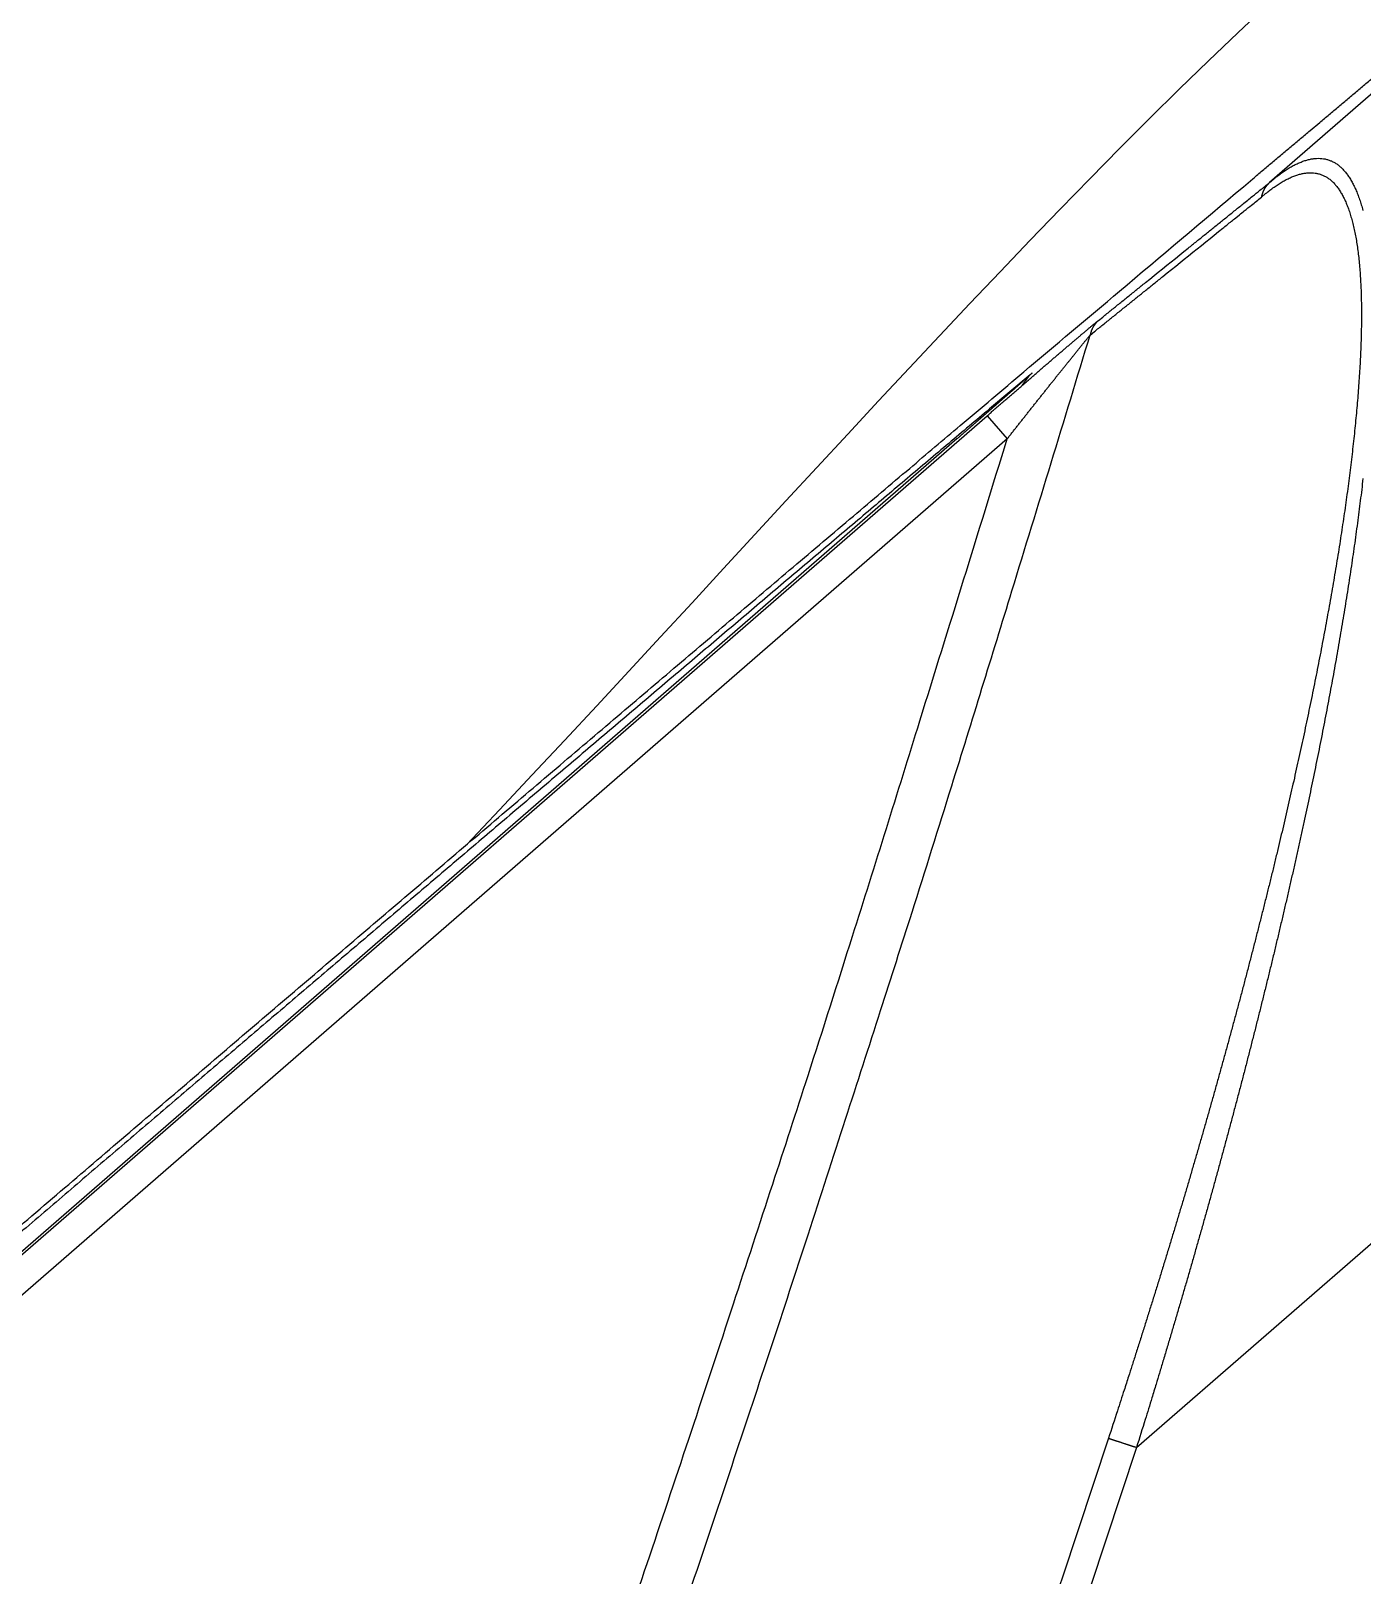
# Model space of a CAD drawing. Extents: x 527 to 614, y 487 to 635.
# Drawn here: x 604.182 to 604.834, y 522.653 to 523.41 of the extents above; entities that cross this region are included whole.
import ezdxf

# ---------------------------------------------------------------- set-up
doc = ezdxf.new("R2010")
doc.units = 0
doc.header["$MEASUREMENT"] = 0
doc.layers.add('1', color=4, linetype='Continuous')
doc.layers.add('204', color=7, linetype='Continuous')

# ---------------------------------------------------------------- blocks, each defined once
blk = doc.blocks.new('55')
at = {"layer": '204', "color": 4, "linetype": 'Continuous'}
for p, q in [((2.337779, 3.394457), (2.187928, 3.264193)), ((-0.526078, 0.91095), (2.049541, 3.149901)), ((2.049541, 3.149901), (2.05938, 3.138582)), ((2.05938, 3.138582), (-0.516238, 0.899631)), ((2.034707, 3.138515), (-0.487342, 0.946132)), ((2.12273, 2.644387), (2.372429, 2.861447))]:
    blk.add_line(p, q, dxfattribs=at)
for points in [[(2.175073, 3.262129), (2.179741, 3.266056, 0.0000146), (2.184412, 3.269985, 0.0000159), (2.189085, 3.273917, 0.0000146), (2.19376, 3.27785, 0.00001), (2.198435, 3.281784, 0.0000067), (2.203109, 3.285717, 0.0000037), (2.207781, 3.289648, 0.0000009), (2.212449, 3.293576, -0.0000025), (2.217112, 3.2975, -0.0000054), (2.22177, 3.30142, -0.0000086), (2.226421, 3.305333, -0.0000117), (2.231063, 3.309238, -0.0000154), (2.235693, 3.313133, -0.000018), (2.240318, 3.317023, -0.0000201), (2.244948, 3.320916, -0.0000218), (2.249588, 3.324817, -0.0000238), (2.254242, 3.328729, -0.0000262), (2.258906, 3.332648, -0.0000298), (2.263575, 3.33657, -0.0000328), (2.268245, 3.340493, -0.000036), (2.272914, 3.344413, -0.0000391), (2.277578, 3.348328, -0.0000426), (2.282234, 3.352235, -0.0000459)], [(2.183873, 3.256981), (2.185968, 3.258748, -0.0076265), (2.188037, 3.260385, -0.0081793), (2.190078, 3.261887, -0.0089231), (2.19209, 3.263257, -0.0098878), (2.194071, 3.264484, -0.0109713), (2.196021, 3.265573, -0.0121426), (2.197935, 3.266514, -0.0134992), (2.199815, 3.26731, -0.0150112), (2.201657, 3.267952, -0.0167075), (2.20346, 3.268444, -0.0185181), (2.205222, 3.268777, -0.0204555), (2.206943, 3.268953, -0.0223955), (2.20862, 3.268963, -0.0242482), (2.210252, 3.268812, -0.0258536), (2.211836, 3.268489, -0.0270334), (2.213372, 3.267998, -0.0276736), (2.214858, 3.26733, -0.0276434), (2.216291, 3.266488, -0.027237), (2.217666, 3.265464, -0.0257503), (2.218982, 3.264269, -0.0235624), (2.220239, 3.262897, -0.0212875), (2.221437, 3.261359, -0.0191265), (2.222574, 3.259652, -0.0170753), (2.223654, 3.257785, -0.01527), (2.224672, 3.255755, -0.0136279), (2.225632, 3.253571, -0.0122229), (2.22653, 3.25123, -0.0109657), (2.22737, 3.248742, -0.0099024), (2.228149, 3.246103, -0.0089552), (2.228868, 3.243323, -0.0081564), (2.229526, 3.240399, -0.0074379), (2.230125, 3.23734, -0.0068259), (2.230662, 3.234143, -0.0062888), (2.231139, 3.230817, -0.0058468), (2.231554, 3.22736, -0.0053552), (2.231911, 3.223781, -0.0048371), (2.232209, 3.220083, -0.0044173), (2.232452, 3.216274, -0.0040694), (2.232639, 3.212355, -0.0037642), (2.232774, 3.208335, -0.0034908), (2.232854, 3.204213, -0.00325), (2.232885, 3.2, -0.0030318), (2.232864, 3.195695, -0.0028395), (2.232796, 3.191307, -0.0026634), (2.232679, 3.186837, -0.0025082), (2.232516, 3.182293, -0.0023648), (2.232307, 3.177677, -0.0022385), (2.232055, 3.172996, -0.0021205), (2.231759, 3.168252, -0.0020173), (2.231422, 3.163452, -0.0019209), (2.231044, 3.1586, -0.0018347), (2.230627, 3.1537, -0.0017492), (2.230171, 3.148753, -0.0016678), (2.229679, 3.143757, -0.0015749), (2.229149, 3.138705, -0.0015014), (2.228584, 3.133602, -0.0014461), (2.227983, 3.12845, -0.0013931), (2.227348, 3.123252, -0.0013374), (2.226679, 3.118009, -0.0012879), (2.225978, 3.112725, -0.0012405), (2.225244, 3.107399, -0.0011975), (2.22448, 3.102037, -0.0011546), (2.223685, 3.096639, -0.0011164), (2.222862, 3.091209, -0.0010784), (2.222009, 3.085747, -0.0010442), (2.221129, 3.080257, -0.0010095), (2.220222, 3.074739, -0.0009799), (2.219289, 3.069199, -0.0009515), (2.218331, 3.063636, -0.0009215), (2.217349, 3.058053, -0.000885), (2.216342, 3.052452, -0.000856), (2.215313, 3.046832, -0.0008288), (2.214261, 3.041193, -0.0008092), (2.213188, 3.035537, -0.0007945), (2.212092, 3.029864, -0.0007797), (2.210975, 3.024175, -0.0007629), (2.209837, 3.01847, -0.000748), (2.208678, 3.01275, -0.0007328), (2.207498, 3.007015, -0.000719), (2.206299, 3.001268, -0.0007044), (2.20508, 2.995507, -0.0006912), (2.203843, 2.989734, -0.0006774), (2.202586, 2.983949, -0.000665), (2.20131, 2.978153, -0.0006518), (2.200017, 2.972346, -0.00064), (2.198706, 2.966531, -0.0006275), (2.197377, 2.960706, -0.0006163), (2.196032, 2.954872, -0.0006044), (2.19467, 2.949031, -0.0005937), (2.193292, 2.943183, -0.0005824), (2.191897, 2.937329, -0.0005723), (2.190488, 2.931469, -0.0005614), (2.189063, 2.925604, -0.0005518), (2.187624, 2.919734, -0.0005414), (2.18617, 2.913861, -0.0005323), (2.184702, 2.907984, -0.0005223), (2.183221, 2.902105, -0.0005136), (2.181726, 2.896225, -0.0005041), (2.180218, 2.890343, -0.0004958), (2.178698, 2.884461, -0.0004866), (2.177166, 2.878579, -0.0004787), (2.175622, 2.872698, -0.0004702), (2.174067, 2.866818, -0.0004623), (2.172501, 2.860941, -0.0004533), (2.170924, 2.855066, -0.0004476), (2.169336, 2.849193, -0.0004434), (2.167736, 2.843319, -0.0004399), (2.166125, 2.837443, -0.0004369), (2.164503, 2.831566, -0.0004339), (2.16287, 2.825688, -0.0004304), (2.161225, 2.819809, -0.0004273), (2.159569, 2.813929, -0.000424), (2.157902, 2.808048, -0.000421), (2.156224, 2.802166, -0.0004176), (2.154535, 2.796283, -0.0004146), (2.152835, 2.790399, -0.0004113), (2.151124, 2.784514, -0.0004083), (2.149403, 2.778628, -0.000405), (2.147671, 2.772741, -0.000402), (2.145928, 2.766853, -0.0003988), (2.144175, 2.760964, -0.0003958), (2.142411, 2.755074, -0.0003923), (2.140637, 2.749183, -0.0003896), (2.138853, 2.743291, -0.0003871), (2.137058, 2.737397, -0.0003832), (2.135254, 2.731505, -0.0003778), (2.13344, 2.725613, -0.000378), (2.131614, 2.719715, -0.0003821), (2.129776, 2.713807, -0.0003688), (2.127935, 2.707922, -0.0003423), (2.126096, 2.702071, -0.0003737), (2.124216, 2.696125, -0.0004394), (2.122282, 2.690039, -0.000333), (2.120459, 2.684325, -0.0001186), (2.118807, 2.679159, -0.0004607), (2.116664, 2.672522, -0.0007798), (2.113336, 2.662298, -0.0003799), (2.108961, 2.648908, -0.0002017)], [(2.187921, 3.264197), (2.190003, 3.26595, -0.0077855), (2.192058, 3.267573, -0.0083526), (2.194088, 3.269061, -0.0091095), (2.19609, 3.270415, -0.010081), (2.198062, 3.271628, -0.0111682), (2.200004, 3.272701, -0.0123366), (2.201914, 3.273627, -0.0136811), (2.203791, 3.27441, -0.0151656), (2.205632, 3.275039, -0.0168152), (2.207437, 3.275519, -0.0185549), (2.209203, 3.27584, -0.0203911), (2.210932, 3.276006, -0.0222001), (2.212618, 3.276008, -0.0238927), (2.214264, 3.27585, -0.0253244), (2.215864, 3.275523, -0.0263357), (2.217421, 3.27503, -0.0268389), (2.218932, 3.274361, -0.026721), (2.220393, 3.273522, -0.0262767), (2.221799, 3.272504, -0.0248696), (2.223152, 3.271315, -0.0228375), (2.224449, 3.269954, -0.0207171), (2.225691, 3.268428, -0.018694), (2.226876, 3.266735, -0.0167599), (2.228006, 3.264883, -0.0150483), (2.229079, 3.262868, -0.013479), (2.230098, 3.260701, -0.012129), (2.231058, 3.258378, -0.0109124), (2.231963, 3.255907, -0.0098787), (2.23281, 3.253285, -0.008952), (2.233602, 3.250521, -0.0081677)], [(2.233634, 3.119132, -0.0012694), (2.233002, 3.113729, -0.0012254), (2.232339, 3.108286, -0.0011818), (2.231645, 3.102804, -0.0011427), (2.230922, 3.097286, -0.0011041), (2.230169, 3.091734, -0.0010692), (2.229388, 3.086151, -0.001034), (2.228579, 3.080537, -0.0010038), (2.227744, 3.074897, -0.0009749), (2.226882, 3.069232, -0.0009445), (2.225995, 3.063544, -0.0009078), (2.225084, 3.057834, -0.0008784), (2.22415, 3.052104, -0.0008507), (2.223191, 3.046354, -0.0008305), (2.22221, 3.040584, -0.000815), (2.221207, 3.034795, -0.0007995), (2.220181, 3.028988, -0.0007822), (2.219133, 3.023163, -0.0007667), (2.218065, 3.017322, -0.000751), (2.216975, 3.011465, -0.0007366), (2.215864, 3.005593, -0.0007215), (2.214733, 2.999706, -0.0007079), (2.213583, 2.993805, -0.0006937), (2.212412, 2.987891, -0.0006808), (2.211223, 2.981965, -0.0006673), (2.210014, 2.976027, -0.0006552), (2.208788, 2.970079, -0.0006424), (2.207543, 2.964119, -0.0006309), (2.206281, 2.958151, -0.0006187), (2.205001, 2.952173, -0.0006078), (2.203705, 2.946188, -0.0005962), (2.202392, 2.940195, -0.0005859), (2.201063, 2.934195, -0.0005748), (2.199718, 2.928189, -0.000565), (2.198358, 2.922178, -0.0005545), (2.196982, 2.916163, -0.0005452), (2.195592, 2.910144, -0.0005352), (2.194188, 2.904121, -0.0005263), (2.19277, 2.898097, -0.0005168), (2.191338, 2.89207, -0.0005083), (2.189894, 2.886043, -0.0004992), (2.188436, 2.880015, -0.0004912), (2.186966, 2.873988, -0.0004826), (2.185484, 2.867961, -0.0004748), (2.183991, 2.861937, -0.0004658), (2.182486, 2.855916, -0.0004598), (2.18097, 2.849895, -0.0004547), (2.179441, 2.843873, -0.0004508), (2.177901, 2.837849, -0.0004477), (2.176349, 2.831823, -0.0004447), (2.174785, 2.825796, -0.0004411), (2.173209, 2.819768, -0.0004378), (2.171621, 2.813738, -0.0004344), (2.170022, 2.807707, -0.0004313), (2.168411, 2.801675, -0.0004278), (2.166789, 2.795641, -0.0004247), (2.165156, 2.789606, -0.0004213), (2.163511, 2.783569, -0.0004182), (2.161855, 2.777531, -0.0004148), (2.160188, 2.771492, -0.0004117), (2.15851, 2.765451, -0.0004084), (2.15682, 2.759409, -0.0004053), (2.15512, 2.753366, -0.0004018), (2.153409, 2.747322, -0.000399), (2.151687, 2.741276, -0.0003963), (2.149955, 2.735229, -0.0003924), (2.148212, 2.729182, -0.0003868), (2.146459, 2.723136, -0.0003871), (2.144694, 2.717083, -0.0003912), (2.142915, 2.711019, -0.0003776), (2.141134, 2.704979, -0.0003504), (2.139354, 2.698974, -0.0003826), (2.137534, 2.692871, -0.0004499), (2.135659, 2.686624, -0.0003409), (2.133893, 2.680758, -0.0001214), (2.132291, 2.675455, -0.0004717), (2.130212, 2.668642, -0.0007984), (2.126981, 2.658145, -0.0003889), (2.122733, 2.644398, -0.0002065)], [(1.523034, 2.707649, -0.0000832), (1.555471, 2.735449, -0.0000843), (1.587689, 2.763044, -0.0000854), (1.619672, 2.790418, -0.0000867), (1.651424, 2.817575, -0.0000879), (1.682927, 2.844499, -0.0000893), (1.714187, 2.871197, -0.0000909), (1.745189, 2.897654, -0.0000923), (1.775927, 2.923866, -0.0000934), (1.80638, 2.949815, -0.000096), (1.836591, 2.975537, -0.0000998), (1.866554, 3.001028, -0.000099), (1.896128, 3.026167, -0.0000943), (1.925241, 3.050895, -0.0001063), (1.954484, 3.07571, -0.0001301), (1.984038, 3.100763, -0.0001014), (2.011609, 3.124122, -0.0000349), (2.036386, 3.145103, -0.0001475), (2.06745, 3.171359, -0.0002674), (2.114306, 3.210895, -0.0001367), (2.175073, 3.262129, -0.0000739)], [(2.104055, 3.19659), (2.106149, 3.198278, -0.0000023), (2.108244, 3.199966, -0.0000024), (2.110338, 3.201655, -0.0000023), (2.112432, 3.203343, -0.0000021), (2.114527, 3.205031, -0.0000019), (2.116621, 3.20672, -0.0000017), (2.118716, 3.208408, -0.0000016), (2.12081, 3.210096, -0.0000014), (2.122905, 3.211785, -0.0000012), (2.125, 3.213473, -0.000001), (2.127095, 3.215162, -0.0000008), (2.12919, 3.216851, -0.0000006), (2.131285, 3.21854, -0.0000005), (2.13338, 3.220228, -0.0000003), (2.135476, 3.221917, -0.0000001), (2.137571, 3.223606, 0.0000001), (2.139667, 3.225296, 0.0000003), (2.141762, 3.226985, 0.0000005), (2.143858, 3.228674, 0.0000006), (2.145955, 3.230364, 0.0000008), (2.148051, 3.232054, 0.000001), (2.150147, 3.233744, 0.0000012), (2.152244, 3.235434, 0.0000013), (2.154341, 3.237124, 0.0000015), (2.156438, 3.238814, 0.0000017), (2.158535, 3.240505, 0.0000019), (2.160631, 3.242195, 0.0000021), (2.16273, 3.243887, 0.0000023), (2.164832, 3.245581, 0.0000024), (2.166926, 3.247269, 0.0000024), (2.169008, 3.248947, 0.0000029), (2.171123, 3.250653, 0.0000038), (2.173288, 3.252398, 0.0000029), (2.175321, 3.254037, 0.0000007), (2.177159, 3.255519, 0.0000047), (2.17952, 3.257423, 0.0000088), (2.183157, 3.260356, 0.0000043), (2.187921, 3.264197, 0.0000023)], [(2.187921, 3.264197), (2.187766, 3.264059, 0.004362), (2.187613, 3.263918, 0.0043715), (2.187463, 3.263775, 0.0043626), (2.187315, 3.263629, 0.0043374), (2.18717, 3.26348, 0.0043193), (2.187027, 3.263329, 0.0043032), (2.186887, 3.263175, 0.004288), (2.186749, 3.263019, 0.0042712), (2.186614, 3.26286, 0.0042564), (2.186482, 3.262699, 0.0042412), (2.186352, 3.262536, 0.0042275), (2.186225, 3.262371, 0.0042136), (2.186101, 3.262203, 0.004201), (2.18598, 3.262033, 0.0041885), (2.185861, 3.26186, 0.004177), (2.185745, 3.261686, 0.004166), (2.185632, 3.26151, 0.0041557), (2.185522, 3.261331, 0.0041459), (2.185415, 3.261151, 0.0041371), (2.18531, 3.260969, 0.0041297), (2.185209, 3.260784, 0.0041211), (2.185111, 3.260598, 0.0041125), (2.185015, 3.26041, 0.004109), (2.184923, 3.260221, 0.0041114), (2.184833, 3.260029, 0.0040959), (2.184747, 3.259836, 0.0040672), (2.184664, 3.259642, 0.0040989), (2.184583, 3.259445, 0.0041809), (2.184506, 3.259247, 0.004058), (2.184432, 3.259048, 0.0037855), (2.184362, 3.258849, 0.0041816), (2.184294, 3.258645, 0.0049938), (2.184229, 3.258435, 0.0037792), (2.184169, 3.258236, 0.001272), (2.184117, 3.258057, 0.0053531), (2.184057, 3.257823, 0.0092288), (2.183975, 3.257459, 0.0044922), (2.183873, 3.256981, 0.0023691)], [(2.100007, 3.189461), (2.102103, 3.191149, 0.0000028), (2.104199, 3.192836, 0.0000029), (2.106296, 3.194524, 0.0000028), (2.108392, 3.196211, 0.0000026), (2.110488, 3.197899, 0.0000025), (2.112585, 3.199586, 0.0000023), (2.114681, 3.201274, 0.0000022), (2.116778, 3.202962, 0.0000021), (2.118874, 3.204649, 0.000002), (2.12097, 3.206337, 0.0000018), (2.123067, 3.208025, 0.0000017), (2.125163, 3.209713, 0.0000015), (2.12726, 3.211401, 0.0000014), (2.129356, 3.213089, 0.0000013), (2.131453, 3.214777, 0.0000012), (2.133549, 3.216465, 0.000001), (2.135646, 3.218153, 0.0000009), (2.137743, 3.219841, 0.0000007), (2.139839, 3.221529, 0.0000006), (2.141936, 3.223217, 0.0000005), (2.144033, 3.224905, 0.0000003), (2.146129, 3.226593, 0.0000002), (2.148226, 3.228281, 0.0000001), (2.150323, 3.22997, -0.0000001), (2.15242, 3.231658, -0.0000002), (2.154516, 3.233346, -0.0000003), (2.156612, 3.235033, -0.0000005), (2.15871, 3.236722, -0.0000006), (2.160811, 3.238414, -0.0000007), (2.162903, 3.240099, -0.0000008), (2.164984, 3.241774, -0.000001), (2.167097, 3.243475, -0.0000015), (2.16926, 3.245217, -0.0000011), (2.171291, 3.246852, -0.0000002), (2.173127, 3.24833, -0.000002), (2.175485, 3.250228, -0.0000041), (2.179117, 3.253152, -0.000002), (2.183873, 3.256981, -0.0000011)], [(2.049538, 3.149904), (2.050304, 3.15057, -0.0000264), (2.051071, 3.151236, -0.0000263), (2.051838, 3.151902, -0.0000264), (2.052605, 3.152567, -0.0000269), (2.053371, 3.153233, -0.0000273), (2.054138, 3.153898, -0.0000277), (2.054905, 3.154563, -0.0000281), (2.055671, 3.155228, -0.0000285), (2.056438, 3.155892, -0.0000289), (2.057203, 3.156556, -0.0000293), (2.057969, 3.15722, -0.0000297), (2.058734, 3.157883, -0.0000302), (2.059499, 3.158545, -0.0000306), (2.060263, 3.159207, -0.000031), (2.061027, 3.159868, -0.0000315), (2.06179, 3.160528, -0.000032), (2.062552, 3.161188, -0.0000324), (2.063314, 3.161847, -0.0000329), (2.064074, 3.162505, -0.0000334), (2.064834, 3.163162, -0.0000339), (2.065593, 3.163818, -0.0000344), (2.066351, 3.164473, -0.0000349), (2.067108, 3.165126, -0.0000354), (2.067863, 3.165779, -0.000036), (2.068618, 3.166431, -0.0000365), (2.069371, 3.167081, -0.0000371), (2.070123, 3.16773, -0.0000376), (2.070874, 3.168377, -0.0000382), (2.071624, 3.169024, -0.0000388), (2.072371, 3.169668, -0.0000394), (2.073118, 3.170312, -0.00004), (2.073863, 3.170953, -0.0000407), (2.074606, 3.171593, -0.0000413), (2.075347, 3.172232, -0.000042), (2.076087, 3.172868, -0.0000427), (2.076825, 3.173503, -0.0000434), (2.077561, 3.174136, -0.0000441), (2.078296, 3.174768, -0.0000448), (2.079028, 3.175397, -0.0000455), (2.079758, 3.176024, -0.0000463), (2.080486, 3.176649, -0.0000471), (2.081212, 3.177273, -0.0000478), (2.081936, 3.177894, -0.0000495), (2.082657, 3.178512, -0.0000524), (2.083376, 3.179128, -0.0000552), (2.084091, 3.179741, -0.0000584), (2.084803, 3.180351, -0.0000616), (2.085511, 3.180958, -0.0000652), (2.086216, 3.18156, -0.0000684), (2.086916, 3.182159, -0.0000718), (2.087611, 3.182753, -0.0000745), (2.088301, 3.183343, -0.000077), (2.088987, 3.183928, -0.0000795), (2.089667, 3.184508, -0.0000824), (2.090342, 3.185083, -0.0000853), (2.091012, 3.185654, -0.0000885), (2.091675, 3.186219, -0.0000916), (2.092333, 3.186778, -0.0000949), (2.092984, 3.187332, -0.0000988), (2.09363, 3.187879, -0.0001039), (2.094268, 3.188421, -0.0001105), (2.094898, 3.188955, -0.0001198), (2.09552, 3.189482, -0.0001293), (2.096134, 3.190001, -0.0001403), (2.096737, 3.19051, -0.0001508), (2.09733, 3.191011, -0.0001618), (2.097911, 3.1915, -0.0001779), (2.098481, 3.19198, -0.0002007), (2.099039, 3.192448, -0.0002085), (2.099582, 3.192904, -0.000201), (2.100108, 3.193344, -0.0002609), (2.100626, 3.193776, -0.0003929), (2.101135, 3.1942, -0.0003211), (2.101605, 3.194591, -0.0000481), (2.102022, 3.194937, -0.0006253), (2.10251, 3.195337, -0.0015161), (2.103196, 3.195895, -0.000915), (2.104055, 3.19659, -0.0005184)], [(2.104055, 3.19659), (2.103854, 3.196408, 0.0055433), (2.103656, 3.196222, 0.0054995), (2.103462, 3.196032, 0.0054829), (2.103272, 3.195836, 0.0055135), (2.103085, 3.195635, 0.0055253), (2.102903, 3.19543, 0.0055283), (2.102724, 3.195221, 0.0055273), (2.10255, 3.195007, 0.005532), (2.102381, 3.194788, 0.0055302), (2.102216, 3.194566, 0.0055295), (2.102055, 3.194339, 0.005522), (2.1019, 3.194109, 0.0055138), (2.101749, 3.193875, 0.0055077), (2.101603, 3.193637, 0.0055071), (2.101463, 3.193395, 0.0054807), (2.101327, 3.193151, 0.0054344), (2.101197, 3.192903, 0.0054632), (2.101072, 3.192651, 0.0055511), (2.100952, 3.192397, 0.0053795), (2.100838, 3.192141, 0.0050144), (2.10073, 3.191884, 0.0054942), (2.100627, 3.19162, 0.0064887), (2.100528, 3.191347, 0.0049345), (2.100438, 3.19109, 0.0017656), (2.100359, 3.190856, 0.0068501), (2.100271, 3.190553, 0.0116591), (2.100153, 3.190081, 0.0057044), (2.100007, 3.189461, 0.0030298)], [(1.888936, 2.52955, 0.0007485), (1.90744, 2.584347, 0.0007272), (1.925718, 2.638975, 0.000679), (1.943733, 2.69333, 0.0007493), (1.961859, 2.748624, 0.0008928), (1.980216, 2.805276, 0.0006778), (1.997357, 2.858496, 0.0002336), (2.012774, 2.906637, 0.0009556), (2.032214, 2.968591, 0.0016416), (2.061688, 3.06418, 0.0008023), (2.100007, 3.189461, 0.0004252)], [(2.059372, 3.138574), (2.059944, 3.1393, -0.0000159), (2.060516, 3.140026, -0.0000153), (2.061089, 3.140751, -0.0000159), (2.061661, 3.141477, -0.0000177), (2.062233, 3.142202, -0.0000191), (2.062805, 3.142927, -0.0000204), (2.063377, 3.143652, -0.0000216), (2.063949, 3.144376, -0.000023), (2.06452, 3.1451, -0.0000242), (2.065092, 3.145824, -0.0000256), (2.065663, 3.146547, -0.0000269), (2.066233, 3.147269, -0.0000283), (2.066803, 3.147991, -0.0000296), (2.067373, 3.148712, -0.0000311), (2.067943, 3.149432, -0.0000324), (2.068512, 3.150151, -0.0000338), (2.06908, 3.15087, -0.0000351), (2.069648, 3.151588, -0.0000366), (2.070215, 3.152304, -0.000038), (2.070781, 3.15302, -0.0000395), (2.071347, 3.153734, -0.0000409), (2.071912, 3.154448, -0.0000424), (2.072477, 3.15516, -0.0000438), (2.07304, 3.155871, -0.0000454), (2.073603, 3.15658, -0.0000469), (2.074165, 3.157288, -0.0000485), (2.074726, 3.157995, -0.00005), (2.075286, 3.1587, -0.0000516), (2.075845, 3.159404, -0.0000532), (2.076403, 3.160106, -0.0000549), (2.07696, 3.160806, -0.0000564), (2.077516, 3.161505, -0.0000582), (2.07807, 3.162201, -0.0000598), (2.078624, 3.162896, -0.0000616), (2.079176, 3.16359, -0.0000633), (2.079727, 3.164281, -0.0000651), (2.080276, 3.16497, -0.0000669), (2.080825, 3.165657, -0.0000688), (2.081372, 3.166342, -0.0000706), (2.081917, 3.167025, -0.0000726), (2.082461, 3.167705, -0.0000744), (2.083004, 3.168383, -0.0000765), (2.083545, 3.169059, -0.0000783), (2.084084, 3.169732, -0.0000801), (2.084621, 3.170403, -0.0000818), (2.085156, 3.17107, -0.0000834), (2.085689, 3.171733, -0.0000859), (2.086219, 3.172393, -0.0000898), (2.086746, 3.173049, -0.0000897), (2.08727, 3.1737, -0.000085), (2.08779, 3.174346, -0.0000731), (2.088307, 3.174988, -0.0000502), (2.08882, 3.175625, -0.0000308), (2.089329, 3.176257, -0.0000097), (2.089833, 3.176883, 0.0000093), (2.090334, 3.177504, 0.0000311), (2.090829, 3.178119, 0.0000531), (2.091319, 3.178728, 0.0000807), (2.091804, 3.179331, 0.0000971), (2.092284, 3.179928, 0.0001054), (2.092758, 3.180519, 0.0000924), (2.093226, 3.181102, 0.0000528), (2.093687, 3.181677, 0.0000198), (2.094141, 3.182243, -0.0000155), (2.094588, 3.182799, -0.0000489), (2.095026, 3.183345, -0.0000892), (2.095456, 3.18388, -0.0001291), (2.095878, 3.184404, -0.0001776), (2.09629, 3.184916, -0.0002202), (2.096692, 3.185413, -0.0002677), (2.097081, 3.185895, -0.0003289), (2.097465, 3.186367, -0.0003974), (2.097842, 3.18683, -0.0003365), (2.098191, 3.187257, -0.0001728), (2.0985, 3.187636, -0.000397), (2.098862, 3.188076, -0.0006677), (2.09937, 3.188692, -0.0003848), (2.100007, 3.189461, -0.0002323)], [(2.070592, 3.169991), (2.070804, 3.170173, -0.0012843), (2.071, 3.170338, -0.0016255), (2.07118, 3.170488, -0.0018975), (2.071333, 3.170614, -0.0026175), (2.071446, 3.170704, -0.0050495), (2.071515, 3.170756, -0.0138302), (2.071539, 3.170768, -0.1972668), (2.07152, 3.170742, -0.112885), (2.071457, 3.170679, -0.0120743), (2.071354, 3.170582, -0.0046532), (2.071214, 3.170452, -0.0023148), (2.071044, 3.170297, -0.001272), (2.07085, 3.170122, -0.0007906), (2.07064, 3.169933, -0.0005106), (2.070419, 3.169735, -0.0003818), (2.070191, 3.169531, -0.0003185), (2.069955, 3.169321, -0.0002717), (2.069713, 3.169105, -0.0002318), (2.069465, 3.168885, -0.0001988), (2.069212, 3.168661, -0.0001668), (2.068955, 3.168433, -0.0001394), (2.068695, 3.168203, -0.0001107), (2.068432, 3.167971, -0.0000923), (2.068168, 3.167737, -0.0000792), (2.067902, 3.167502, -0.0000726), (2.067635, 3.167267, -0.0000707), (2.067366, 3.16703, -0.000068), (2.067096, 3.166792, -0.0000642), (2.066825, 3.166553, -0.0000611), (2.066553, 3.166313, -0.000058), (2.06628, 3.166073, -0.0000553), (2.066006, 3.165832, -0.0000522), (2.065731, 3.16559, -0.0000496), (2.065455, 3.165348, -0.0000467), (2.065179, 3.165105, -0.0000442), (2.064902, 3.164862, -0.0000415), (2.064625, 3.164619, -0.0000391), (2.064348, 3.164375, -0.0000365), (2.06407, 3.164131, -0.0000342), (2.063792, 3.163888, -0.0000316), (2.063514, 3.163644, -0.0000294), (2.063237, 3.1634, -0.000027), (2.062959, 3.163157, -0.0000247), (2.062682, 3.162914, -0.0000221), (2.062405, 3.162671, -0.0000207), (2.062128, 3.162428, -0.0000203), (2.061851, 3.162186, -0.0000201), (2.061574, 3.161943, -0.0000202), (2.061297, 3.1617, -0.0000202), (2.061019, 3.161457, -0.0000201), (2.06074, 3.161213, -0.0000199), (2.060461, 3.160968, -0.0000197), (2.06018, 3.160722, -0.0000195), (2.059898, 3.160475, -0.0000191), (2.059614, 3.160227, -0.0000187), (2.059329, 3.159977, -0.0000181), (2.059042, 3.159727, -0.0000176), (2.058754, 3.159475, -0.0000171), (2.058465, 3.159222, -0.0000167), (2.058174, 3.158968, -0.0000163), (2.057883, 3.158713, -0.0000158), (2.05759, 3.158457, -0.0000154), (2.057297, 3.158201, -0.000015), (2.057003, 3.157944, -0.0000147), (2.056707, 3.157686, -0.0000143), (2.056412, 3.157427, -0.0000139), (2.056115, 3.157168, -0.0000136), (2.055818, 3.156908, -0.0000133), (2.05552, 3.156648, -0.000013), (2.055222, 3.156388, -0.0000127), (2.054923, 3.156127, -0.0000124), (2.054625, 3.155866, -0.0000121), (2.054325, 3.155605, -0.0000118), (2.054026, 3.155344, -0.0000115), (2.053727, 3.155082, -0.0000113), (2.053427, 3.154821, -0.000011), (2.053128, 3.154559, -0.0000108), (2.052828, 3.154298, -0.0000106), (2.052529, 3.154037, -0.0000103), (2.05223, 3.153776, -0.0000101), (2.051932, 3.153516, -0.0000099), (2.051634, 3.153256, -0.0000097), (2.051336, 3.152996, -0.0000095), (2.051039, 3.152736, -0.0000093), (2.050742, 3.152478, -0.0000091), (2.050446, 3.15222, -0.0000089), (2.050151, 3.151962, -0.0000088), (2.049856, 3.151705, -0.0000086), (2.049563, 3.151449, -0.0000084), (2.04927, 3.151194, -0.0000083), (2.048978, 3.15094, -0.0000083), (2.048687, 3.150686, -0.0000082), (2.048397, 3.150433, -0.0000082), (2.048107, 3.15018, -0.0000081), (2.047817, 3.149928, -0.000008), (2.047528, 3.149676, -0.0000079), (2.04724, 3.149424, -0.0000078), (2.046952, 3.149173, -0.0000077), (2.046663, 3.148922, -0.0000076), (2.046375, 3.148671, -0.0000075), (2.046088, 3.14842, -0.0000074), (2.0458, 3.148169, -0.0000072), (2.045512, 3.147918, -0.0000071), (2.045224, 3.147667, -0.0000069), (2.044935, 3.147416, -0.0000068), (2.044647, 3.147165, -0.0000068), (2.044358, 3.146913, -0.0000068), (2.044068, 3.146661, -0.0000068), (2.043779, 3.146409, -0.0000068), (2.043489, 3.146156, -0.0000068), (2.043198, 3.145903, -0.0000068), (2.042908, 3.14565, -0.0000068), (2.042616, 3.145397, -0.0000068), (2.042325, 3.145143, -0.0000068), (2.042033, 3.144888, -0.0000068), (2.04174, 3.144634, -0.0000069), (2.041447, 3.144379, -0.0000069), (2.041154, 3.144123, -0.0000069), (2.04086, 3.143867, -0.0000069), (2.040565, 3.143611, -0.0000068), (2.04027, 3.143354, -0.0000069), (2.039974, 3.143097, -0.0000069), (2.039678, 3.142839, -0.0000068), (2.039381, 3.142581, -0.0000067), (2.039084, 3.142322, -0.0000069), (2.038787, 3.142063, -0.0000074), (2.03849, 3.141805, -0.0000068), (2.038193, 3.141546, -0.0000048), (2.037896, 3.141288, -0.0000076), (2.037602, 3.141032, -0.0000161), (2.037311, 3.140779, -0.0000054), (2.037017, 3.140523, 0.0000277), (2.036718, 3.140263, 0.0000064), (2.036439, 3.140021, -0.0000802), (2.036188, 3.139802, 0.000165), (2.035865, 3.13952, 0.0004947), (2.035365, 3.139083, 0.000252), (2.034709, 3.138508, 0.000122)], [(2.070592, 3.169991), (2.050748, 3.153254, 0.0000948), (2.030708, 3.136341, 0.0000929), (2.010464, 3.119242, 0.000091), (1.990028, 3.101968, 0.0000892), (1.969395, 3.084515, 0.0000874), (1.948576, 3.066892, 0.0000858), (1.927566, 3.049095, 0.0000842), (1.906375, 3.031133, 0.0000828), (1.884999, 3.013002, 0.0000813), (1.863449, 2.994711, 0.00008), (1.841719, 2.976255, 0.0000787), (1.81982, 2.957644, 0.0000775), (1.797748, 2.938874, 0.0000763), (1.775513, 2.919954, 0.0000753), (1.753111, 2.90088, 0.0000742), (1.730552, 2.881662, 0.0000732), (1.707835, 2.862296, 0.0000723), (1.684967, 2.842791, 0.0000714), (1.661947, 2.823145, 0.0000706), (1.638784, 2.803366, 0.0000698), (1.615476, 2.783451, 0.000069), (1.592032, 2.763409, 0.0000684), (1.56845, 2.743238, 0.0000677), (1.544739, 2.722945, 0.0000671)], [(2.066618, 3.164702), (2.066717, 3.164835, 0.0000043), (2.066816, 3.164967, 0.0000051), (2.066916, 3.1651, 0.0000043), (2.067015, 3.165232, 0.000002), (2.067114, 3.165365, 0.0000003), (2.067213, 3.165497, -0.0000013), (2.067313, 3.165629, -0.0000028), (2.067412, 3.165762, -0.0000046), (2.067511, 3.165894, -0.0000061), (2.06761, 3.166027, -0.0000078), (2.06771, 3.166159, -0.0000093), (2.067809, 3.166291, -0.0000111), (2.067908, 3.166424, -0.0000126), (2.068007, 3.166556, -0.0000143), (2.068107, 3.166688, -0.0000159), (2.068206, 3.166821, -0.0000176), (2.068305, 3.166953, -0.0000191), (2.068405, 3.167085, -0.0000209), (2.068504, 3.167218, -0.0000224), (2.068603, 3.16735, -0.0000241), (2.068703, 3.167482, -0.0000257), (2.068802, 3.167614, -0.0000274), (2.068901, 3.167747, -0.0000289), (2.069001, 3.167879, -0.0000307), (2.0691, 3.168011, -0.0000322), (2.069199, 3.168143, -0.0000336), (2.069299, 3.168275, -0.0000355), (2.069398, 3.168407, -0.0000382), (2.069498, 3.16854, -0.0000384), (2.069597, 3.168672, -0.0000369), (2.069696, 3.168803, -0.0000431), (2.069796, 3.168936, -0.0000548), (2.069898, 3.169072, -0.0000417), (2.069995, 3.1692, -0.0000116), (2.070082, 3.169315, -0.0000641), (2.070194, 3.169464, -0.0001174), (2.070366, 3.169692, -0.0000578), (2.070592, 3.169991, -0.0000303)], [(1.603781, 1.81189, 0.0008094), (1.626547, 1.871478, 0.0008096), (1.649121, 1.931133, 0.0008098), (1.671495, 1.990858, 0.0008097), (1.693677, 2.050649, 0.0008094), (1.715658, 2.110508, 0.00081), (1.737448, 2.170438, 0.0008115), (1.75904, 2.230444, 0.0008095), (1.780435, 2.2905, 0.0008046), (1.801622, 2.350603, 0.0008116), (1.822637, 2.410836, 0.000828), (1.84348, 2.47123, 0.0008044), (1.864055, 2.531444, 0.000751), (1.884318, 2.591364, 0.0008289), (1.904688, 2.652326, 0.0009881), (1.9253, 2.714793, 0.0007497), (1.944537, 2.77348, 0.0002561), (1.961833, 2.826571, 0.0010576), (1.983602, 2.894908, 0.0018226), (2.016558, 3.000359, 0.0008912), (2.059372, 3.138574, 0.000472)], [(2.108961, 2.648908), (2.086418, 2.580835, -0.000901), (2.063636, 2.512848, -0.0009012), (2.040604, 2.444951, -0.0009013), (2.017333, 2.377141, -0.0009012), (1.993814, 2.309423, -0.0009011), (1.970055, 2.241792, -0.0009011), (1.946048, 2.174255, -0.0009011), (1.921803, 2.106806, -0.0009011), (1.89731, 2.039451, -0.0009011), (1.872579, 1.972187, -0.000901), (1.847601, 1.905018, -0.000901), (1.822386, 1.83794, -0.000901), (1.796924, 1.770958, -0.000901)], [(2.108961, 2.648908), (2.109046, 2.648881, -0.0003956), (2.109137, 2.648852, -0.0003463), (2.109235, 2.648821, -0.0002981), (2.109339, 2.648787, -0.0002541), (2.10945, 2.648752, -0.0002192), (2.109566, 2.648714, -0.0001916), (2.109689, 2.648674, -0.0001678), (2.109818, 2.648633, -0.0001474), (2.109952, 2.648589, -0.0001301), (2.110093, 2.648543, -0.000115), (2.110239, 2.648495, -0.000102), (2.110391, 2.648446, -0.0000905), (2.110549, 2.648394, -0.0000805), (2.110713, 2.648341, -0.0000714), (2.110882, 2.648285, -0.0000635), (2.111056, 2.648228, -0.0000562), (2.111237, 2.648169, -0.0000498), (2.111422, 2.648108, -0.0000438), (2.111613, 2.648046, -0.0000386), (2.111808, 2.647981, -0.0000336), (2.112009, 2.647915, -0.0000293), (2.112216, 2.647848, -0.000025), (2.112427, 2.647778, -0.0000214), (2.112643, 2.647707, -0.0000178), (2.112864, 2.647634, -0.0000146), (2.113089, 2.64756, -0.0000115), (2.11332, 2.647484, -0.0000087), (2.113555, 2.647407, -0.0000059), (2.113795, 2.647328, -0.0000036), (2.114039, 2.647248, -0.0000011), (2.114288, 2.647166, 0), (2.114541, 2.647082), (2.114798, 2.646998), (2.115059, 2.646912), (2.115324, 2.646825), (2.115593, 2.646736), (2.115865, 2.646647), (2.11614, 2.646556, 0), (2.116419, 2.646464), (2.1167, 2.646372, -0.0000001), (2.116985, 2.646278, 0), (2.117272, 2.646184, 0.0000004), (2.117562, 2.646088, -0.0000001), (2.117854, 2.645992, -0.0000014), (2.118148, 2.645895, 0.0000013), (2.118444, 2.645798, 0.0000087), (2.118742, 2.6457, 0.000021), (2.119042, 2.645601, 0.0000411), (2.119345, 2.645502, 0.0000518), (2.119647, 2.645402, 0.0000574), (2.119949, 2.645303, 0.0000842), (2.120257, 2.645202, 0.000131), (2.120574, 2.645099, 0.0000996), (2.120872, 2.645001, 0.0000087), (2.121142, 2.644913, 0.0001881), (2.121491, 2.6448, 0.0003871), (2.122028, 2.644626, 0.0001925), (2.122733, 2.644398, 0.0000982)], [(2.122733, 2.644398), (2.100165, 2.576246, -0.0008974), (2.077362, 2.508193, -0.000898), (2.054314, 2.440244, -0.0008984), (2.031033, 2.372394, -0.0008987), (2.007507, 2.304648, -0.000899), (1.983747, 2.237002, -0.0008993), (1.959743, 2.169459, -0.0008996), (1.935504, 2.102015, -0.0008999), (1.911022, 2.034675, -0.0009001), (1.886306, 1.967434, -0.0009003), (1.861346, 1.900297, -0.0009005), (1.836151, 1.833258, -0.0009007), (1.810713, 1.766324, -0.0009008)], [(-0.891503, 0.445256, -0.000001), (-0.926293, 0.407867, -0.0000011), (-0.961083, 0.370477, -0.000001), (-0.995873, 0.333087, -0.000001), (-1.030664, 0.295698, -0.0000009), (-1.065456, 0.258308, -0.0000009), (-1.100247, 0.220917, -0.0000009), (-1.13504, 0.183527, -0.0000008), (-1.169832, 0.146137, -0.0000008), (-1.204625, 0.108746, -0.0000007), (-1.239418, 0.071355, -0.0000007), (-1.274211, 0.033965, -0.0000006), (-1.309005, -0.003426, -0.0000006), (-1.343799, -0.040817, -0.0000005), (-1.378593, -0.078208, -0.0000005), (-1.413388, -0.1156, -0.0000005), (-1.448182, -0.152991, -0.0000004), (-1.482977, -0.190382, -0.0000004), (-1.517772, -0.227774, -0.0000003), (-1.552567, -0.265165, -0.0000003), (-1.587362, -0.302557, -0.0000002), (-1.622158, -0.339948, -0.0000002), (-1.656953, -0.37734, -0.0000002), (-1.691748, -0.414732, -0.0000001), (-1.726544, -0.452123, -0.0000001), (-1.76134, -0.489515, 0), (-1.796135, -0.526907)], [(-1.830931, -0.564299, 0), (-1.865726, -0.60169, 0.0000001), (-1.900522, -0.639082, 0.0000001), (-1.935318, -0.676474, 0.0000001), (-1.970113, -0.713866, 0.0000001), (-2.004909, -0.751257, 0.0000001), (-2.039704, -0.788649, 0.0000001), (-2.0745, -0.826041, 0.0000001), (-2.109295, -0.863433, 0.0000001), (-2.144091, -0.900825, 0.0000001), (-2.178886, -0.938217, 0.0000001), (-2.213682, -0.975608, 0.0000001), (-2.248478, -1.013, 0.0000001), (-2.283273, -1.050392, 0.0000001), (-2.318069, -1.087784, 0.0000001), (-2.352864, -1.125176, 0.0000001), (-2.38766, -1.162568, 0.0000001), (-2.422455, -1.19996, 0.0000001), (-2.45725, -1.237351, 0.0000001), (-2.492046, -1.274743, 0.0000001), (-2.526841, -1.312135, 0.0000001), (-2.561637, -1.349527, 0.0000001), (-2.596432, -1.386919, 0.0000001), (-2.631228, -1.424311, 0.0000001), (-2.666023, -1.461703, 0.0000001), (-2.700818, -1.499095, 0.0000001), (-2.735614, -1.536487, 0.0000001), (-2.770409, -1.573879, 0.0000001), (-2.805205, -1.611271, 0.0000001), (-2.84, -1.648663, 0.0000001), (-2.874795, -1.686055, 0.0000001), (-2.909591, -1.723447, 0.0000001), (-2.944386, -1.760839, 0.0000001), (-2.979181, -1.798231, 0.0000001), (-3.013977, -1.835623, 0.0000001), (-3.048772, -1.873015, 0.0000001), (-3.083567, -1.910407, 0.0000001), (-3.118363, -1.947799, 0.0000001), (-3.153158, -1.985191, 0.0000001), (-3.187953, -2.022583, 0.0000001), (-3.222749, -2.059975, 0.0000001), (-3.257544, -2.097367, 0.0000001), (-3.292339, -2.134759, 0.0000001), (-3.327135, -2.172151, 0.0000001), (-3.36193, -2.209543, 0.0000001), (-3.396725, -2.246935, 0.0000001), (-3.43152, -2.284328, 0.0000001), (-3.466316, -2.32172, 0.0000001), (-3.501111, -2.359112, 0.0000001), (-3.535906, -2.396504, 0.0000001), (-3.570701, -2.433896, 0.0000001), (-3.605496, -2.471288, 0.0000001), (-3.640292, -2.50868, 0.0000001), (-3.675087, -2.546073, 0.0000001), (-3.709882, -2.583465, 0.0000001), (-3.744677, -2.620857, 0.0000001), (-3.779472, -2.658249, 0.0000001), (-3.814267, -2.695641, 0.0000001), (-3.849063, -2.733033, 0.0000001), (-3.883858, -2.770426, 0.0000001), (-3.918653, -2.807818, 0.0000001), (-3.953448, -2.84521, 0.0000001), (-3.988243, -2.882602, 0.0000001), (-4.023038, -2.919995, 0.0000001), (-4.057833, -2.957387, 0.0000001), (-4.092628, -2.994779, 0.0000001), (-4.127423, -3.032171, 0.0000001), (-4.162218, -3.069564, 0.0000001), (-4.197014, -3.106956, 0.0000001), (-4.231809, -3.144348, 0.0000001), (-4.266604, -3.18174, 0.0000001), (-4.301399, -3.219133, 0.0000001), (-4.336194, -3.256525, 0.0000001), (-4.370989, -3.293917, 0.0000001), (-4.405784, -3.33131, 0.0000001), (-4.440579, -3.368702, 0.0000001), (-4.475374, -3.406094, 0.0000001), (-4.510169, -3.443487, 0.0000001), (-4.544964, -3.480879, 0.0000001), (-4.579759, -3.518271, 0.0000001), (-4.614554, -3.555664, 0.0000001), (-4.649349, -3.593056, 0.0000001), (-4.684144, -3.630448, 0.0000001), (-4.718938, -3.667841, 0.0000001), (-4.753733, -3.705233, 0.0000001), (-4.788528, -3.742626, 0.0000001), (-4.823323, -3.780018, 0.0000001), (-4.858118, -3.81741, 0.0000001), (-4.892913, -3.854803, 0.0000001), (-4.927708, -3.892195, 0.0000001), (-4.962503, -3.929588, 0.0000001), (-4.997298, -3.96698, 0.0000001), (-5.032093, -4.004373, 0.0000001), (-5.066888, -4.041765, 0.0000001), (-5.101682, -4.079158, 0.0000001), (-5.136476, -4.116549, 0.0000001), (-5.171272, -4.153943, 0.0000001), (-5.206071, -4.19134, 0.0000001), (-5.240862, -4.228728, 0), (-5.275639, -4.266101, 0.0000001), (-5.310451, -4.303513, 0.0000001), (-5.345316, -4.340981, 0), (-5.380041, -4.378298, -0.0000001), (-5.414557, -4.415391, 0.0000001), (-5.44963, -4.453083, 0.0000005), (-5.485522, -4.491655, 0), (-5.51922, -4.527868, -0.0000019)], [(-0.839355, 0.466233), (-0.88808, 0.413868, -0.0000001), (-0.936805, 0.361503, -0.0000001), (-0.98553, 0.309139, -0.0000001), (-1.034255, 0.256774, -0.0000001), (-1.082979, 0.204409, -0.0000001), (-1.131704, 0.152045, -0.0000001), (-1.180429, 0.09968, 0), (-1.229154, 0.047316, 0), (-1.277879, -0.005049, 0), (-1.326604, -0.057414, 0), (-1.375329, -0.109779), (-1.424054, -0.162143), (-1.472779, -0.214508), (-1.521504, -0.266873)], [(-1.618954, -0.371602, 0), (-1.667679, -0.423967, 0), (-1.716404, -0.476332, 0), (-1.765129, -0.528696, 0.0000001), (-1.813854, -0.581061, 0.0000001), (-1.862579, -0.633426, 0.0000001), (-1.911304, -0.685791, 0.0000001), (-1.960029, -0.738156, 0.0000001), (-2.008754, -0.79052, 0.0000001), (-2.057479, -0.842885, 0.0000001), (-2.106204, -0.89525, 0.0000001), (-2.154929, -0.947615, 0.0000001), (-2.203654, -0.99998, 0.0000001), (-2.252379, -1.052345, 0.0000001), (-2.301104, -1.10471, 0.0000001), (-2.349829, -1.157075, 0.0000001), (-2.398553, -1.20944, 0.0000001), (-2.447278, -1.261805, 0.0000001), (-2.496003, -1.31417, 0.0000001), (-2.544728, -1.366535, 0.0000001), (-2.593453, -1.4189, 0.0000001), (-2.642177, -1.471265, 0.0000001), (-2.690902, -1.52363, 0.0000001), (-2.739627, -1.575995, 0.0000001), (-2.788352, -1.62836, 0.0000001), (-2.837076, -1.680725, 0.0000001), (-2.885801, -1.73309, 0.0000001), (-2.934526, -1.785455, 0.0000001), (-2.983251, -1.83782, 0.0000001), (-3.031975, -1.890185, 0.0000001), (-3.0807, -1.94255, 0.0000001), (-3.129424, -1.994915, 0.0000001), (-3.178149, -2.04728, 0.0000001), (-3.226874, -2.099646, 0.0000001), (-3.275598, -2.152011, 0.0000001), (-3.324323, -2.204376, 0.0000001), (-3.373047, -2.256741, 0.0000001), (-3.421772, -2.309106, 0.0000001), (-3.470497, -2.361471, 0.0000001), (-3.519221, -2.413837, 0.0000001), (-3.567946, -2.466202, 0.0000001), (-3.61667, -2.518567, 0.0000001), (-3.665395, -2.570932, 0.0000001), (-3.714119, -2.623298, 0.0000001), (-3.762844, -2.675663, 0.0000001), (-3.811568, -2.728028, 0.0000001), (-3.860293, -2.780394, 0.0000001), (-3.909017, -2.832759, 0.0000001), (-3.957741, -2.885124, 0.0000001), (-4.006466, -2.93749, 0.0000001), (-4.05519, -2.989855, 0.0000001), (-4.103915, -3.04222, 0.0000001), (-4.152639, -3.094586, 0.0000001), (-4.201363, -3.146951, 0.0000001), (-4.250088, -3.199317, 0.0000001), (-4.298812, -3.251682, 0.0000001), (-4.347536, -3.304048, 0.0000001), (-4.39626, -3.356413, 0.0000001), (-4.444985, -3.408778, 0.0000001), (-4.493709, -3.461144, 0.0000001), (-4.542433, -3.513509, 0.0000001), (-4.591158, -3.565875, 0.0000001), (-4.639882, -3.61824, 0.0000001), (-4.688606, -3.670606, 0.0000001), (-4.73733, -3.722972, 0.0000001), (-4.786055, -3.775338, 0.0000001), (-4.834778, -3.827703, 0.0000001), (-4.883501, -3.880067, 0.0000001), (-4.932227, -3.932434, 0.0000001), (-4.980957, -3.984806, 0.0000001), (-5.029675, -4.037165, 0.0000001), (-5.078374, -4.089504, 0.0000001), (-5.127123, -4.141896, 0.0000001), (-5.175946, -4.194368, 0.0000001), (-5.224571, -4.246628, 0.0000001), (-5.272906, -4.298575, 0.0000001), (-5.32202, -4.35136, 0.0000002), (-5.372281, -4.405377, 0.0000001), (-5.419468, -4.456092, 0), (-5.462129, -4.501941, 0.0000003), (-5.516918, -4.560825, 0.0000005), (-5.601305, -4.651521, 0.0000003), (-5.711819, -4.770296, 0.0000001)]]:
    blk.add_lwpolyline(points, format="xyb", dxfattribs=at)
blk = doc.blocks.new('2010VANGUARD')
at = {"layer": '1', "color": 3, "linetype": 'Continuous'}
blk.add_lwpolyline([(77.49506, 17.98471), (77.51112, 18.00173), (77.52708, 18.01873), (77.54293, 18.0357), (77.55869, 18.05264), (77.57435, 18.06953), (77.58992, 18.08638), (77.60541, 18.10316), (77.62082, 18.11987), (77.63614, 18.1365), (77.65139, 18.15304), (77.66657, 18.16947), (77.68167, 18.18579), (77.69671, 18.20199), (77.71169, 18.21806), (77.7266, 18.23398), (77.74146, 18.24974), (77.75626, 18.26534), (77.77101, 18.28077), (77.7857, 18.29601), (77.80035, 18.31103), (77.81493, 18.32583), (77.82946, 18.34039), (77.84392, 18.35468), (77.85831, 18.36869), (77.87264, 18.38239), (77.8869, 18.39578)], dxfattribs=at)
at = {"layer": '1'}
blk.add_blockref('55', (75.70037, 15.04485), dxfattribs=at)

msp = doc.modelspace()

# ---------------------------------------------------------------- block references
at = {"layer": '1'}
msp.add_blockref('2010VANGUARD', (526.90048, 505.02667), dxfattribs=at)

doc.saveas('drawing.dxf')
